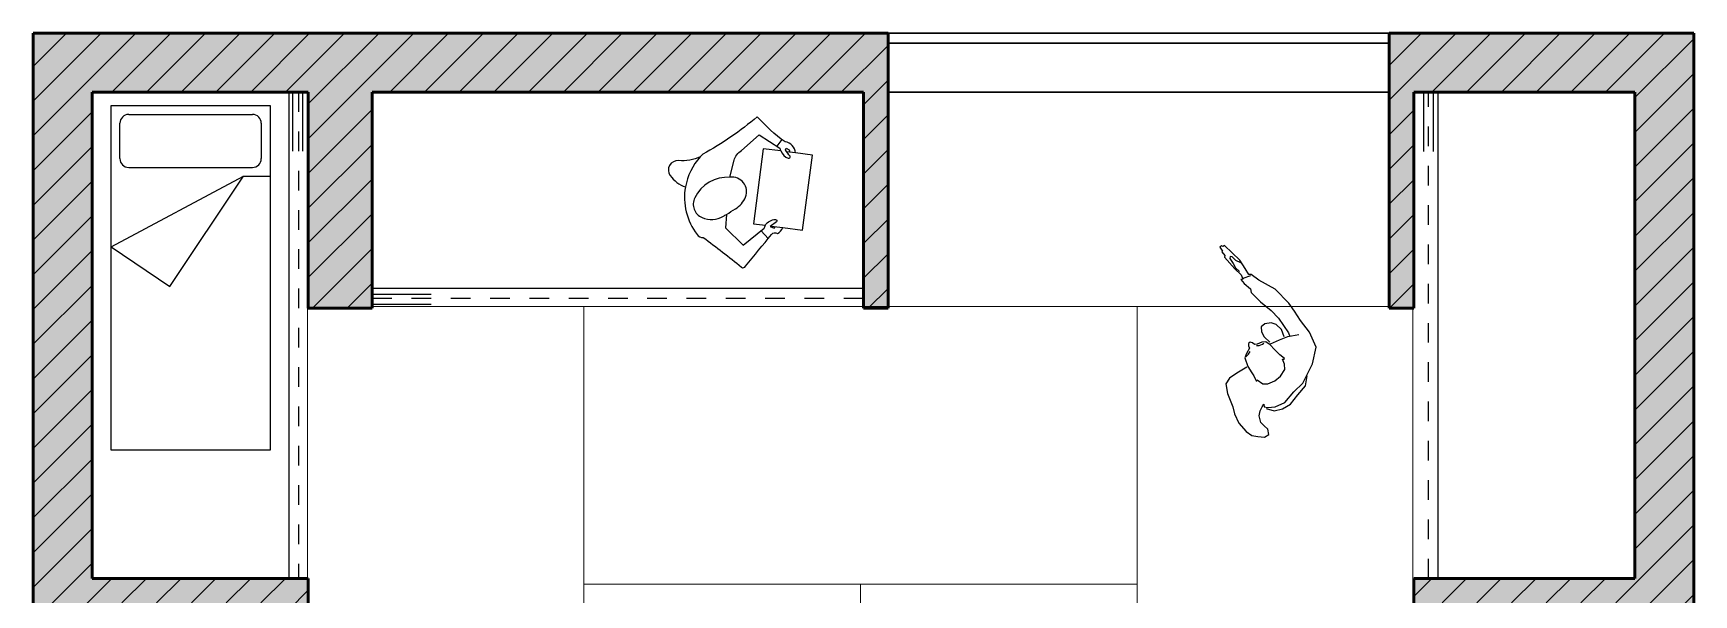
# Model space of a CAD drawing. Header units: inches. Extents: x 12.49 to 20.94, y 17.47 to 25.92.
# Drawn here: x 12.49 to 20.94, y 23.06 to 25.92 of the extents above; entities that cross this region are included whole.
import ezdxf

# ---------------------------------------------------------------- set-up
doc = ezdxf.new("R2010")
doc.units = ezdxf.units.IN
doc.header["$MEASUREMENT"] = 0
doc.linetypes.add('ACAD_ISO02W100', pattern=[15, 12, -3])
doc.linetypes.add('DASHED2', pattern=[0.375, 0.25, -0.125])
for name, color, linetype in [('ARREDI_attrezzature', 7, 'Continuous'), ('Particularity', 7, 'Continuous'), ('Structure', 7, 'Continuous'), ('Windows', 7, 'Continuous')]:
    doc.layers.add(name, color=color, linetype=linetype)
doc.linetypes.add('ZIGZAG', pattern='A,0.0001,-0.2,[131,ltypeshp.shx,S=0.2,R=0,X=-0.2,Y=0],-0.4,[131,ltypeshp.shx,S=0.2,R=180,X=0.2,Y=0],-0.2', length=0.8001)

msp = doc.modelspace()

# ---------------------------------------------------------------- hatches: boundary and pattern name
at = {"layer": 'Particularity', "lineweight": 20, "ltscale": 3}
h = msp.add_hatch(dxfattribs=at)
h.set_pattern_fill('ANSI31')
h.paths.add_polyline_path([(16.8415, 25.9191), (12.4915, 25.9191), (12.4915, 19.8191), (12.7915, 19.8191), (12.7915, 20.2691), (13.0415, 20.2691), (13.0415, 20.3941), (12.7915, 20.3941), (12.7915, 23.0191), (13.7915, 23.0191), (13.7915, 19.8191), (13.8915, 19.8191), (13.8915, 23.1441), (12.7915, 23.1441), (12.7915, 25.6191), (13.8915, 25.6191), (13.8915, 24.5191), (14.2165, 24.5191), (14.2165, 25.6191), (16.7165, 25.6191), (16.7165, 24.5191), (16.8415, 24.5191), (16.8415, 25.6191)])
h.paths.add_polyline_path([(14.0415, 18.8691), (13.8915, 18.8691), (13.8915, 19.0191), (13.7915, 19.0191), (13.7915, 17.7691), (12.7915, 17.7691), (12.7915, 19.0191), (12.4915, 19.0191), (12.4915, 17.4691), (14.0415, 17.4691)])
h = msp.add_hatch(dxfattribs=at)
h.set_pattern_fill('ANSI31')
h.paths.add_polyline_path([(12.7915, 20.2691), (12.7915, 19.8191), (12.4915, 19.8191), (12.4915, 25.9191), (16.8415, 25.9191), (16.8415, 25.6191), (16.8415, 24.5191), (16.7165, 24.5191), (16.7165, 25.6191), (14.2165, 25.6191), (14.2165, 24.5191), (13.8915, 24.5191), (13.8915, 25.6191), (12.7915, 25.6191), (12.7915, 23.1441), (13.8915, 23.1441), (13.8915, 19.8191), (13.7915, 19.8191), (13.7915, 23.0191), (12.7915, 23.0191), (12.7915, 20.3941), (13.0415, 20.3941), (13.0415, 20.2691)])
h.paths.add_polyline_path([(19.3915, 25.6191), (19.3915, 25.9191), (20.9415, 25.9191), (20.9415, 21.7191), (20.6415, 21.7191), (20.6415, 23.0191), (19.5165, 23.0191), (19.5165, 23.1441), (20.6415, 23.1441), (20.6415, 25.6191), (19.5165, 25.6191), (19.5165, 24.5191), (19.3915, 24.5191)])
h.paths.add_polyline_path([(16.5915, 17.4691), (20.9415, 17.4691), (20.9415, 20.4191), (20.6415, 20.4191), (19.5165, 20.4191), (19.5165, 20.2691), (20.6415, 20.2691), (20.6415, 17.7691), (19.5165, 17.7691), (19.5165, 18.8691), (19.2165, 18.8691), (19.2165, 17.7691), (16.7165, 17.7691), (16.7165, 18.8691), (16.5915, 18.8691)])
h.paths.add_polyline_path([(12.4915, 17.4691), (14.0415, 17.4691), (14.0415, 18.8691), (13.8915, 18.8691), (13.8915, 19.0191), (13.7915, 19.0191), (13.7915, 17.7691), (12.7915, 17.7691), (12.7915, 19.0191), (12.4915, 19.0191)])
h.paths.add_polyline_path([(13.0415, 20.2691), (13.0415, 20.2747), (12.7915, 20.2691)])
h = msp.add_hatch(color=253, dxfattribs=at)
h.dxf.hatch_style = 1
h.paths.add_polyline_path([(12.7915, 23.0191), (13.7915, 23.0191), (13.7915, 19.8191), (13.8915, 19.8191), (13.8915, 23.1441), (12.7915, 23.1441), (12.7915, 25.6191), (13.8915, 25.6191), (13.8915, 24.5191), (14.2165, 24.5191), (14.2165, 25.6191), (16.7165, 25.6191), (16.7165, 24.5191), (16.8415, 24.5191), (16.8415, 25.6191), (16.8415, 25.9191), (12.4915, 25.9191), (12.4915, 19.8191), (12.7915, 19.8191), (12.7915, 20.2691), (13.0415, 20.2691), (13.0415, 20.3941), (12.7915, 20.3941)])
h = msp.add_hatch(dxfattribs=at)
h.set_pattern_fill('ANSI32')
h.paths.add_polyline_path([(19.3915, 25.6191), (19.3915, 25.9191), (20.9415, 25.9191), (20.9415, 21.7191), (20.6415, 21.7191), (20.6415, 23.0191), (19.5165, 23.0191), (19.5165, 23.1441), (20.6415, 23.1441), (20.6415, 25.6191), (19.5165, 25.6191), (19.5165, 24.5191), (19.3915, 24.5191)])
h = msp.add_hatch(color=253, dxfattribs=at)
h.dxf.hatch_style = 1
h.paths.add_polyline_path([(20.6415, 23.0191), (20.6415, 21.7191), (20.9415, 21.7191), (20.9415, 25.9191), (19.3915, 25.9191), (19.3915, 25.6191), (19.3915, 24.5191), (19.5165, 24.5191), (19.5165, 25.6191), (20.6415, 25.6191), (20.6415, 23.1441), (19.5165, 23.1441), (19.5165, 23.0191)])

# ---------------------------------------------------------------- linework, layer by layer
at = {"color": 7}
msp.add_line((18.6487, 24.6721), (18.6872, 24.6863), dxfattribs=at)
for points in [[(16.3713, 25.3099, 0.343524), (16.3174, 25.3663, -0.05975), (16.1762, 25.494, -0.050185), (15.8984, 25.3028, 0.014745), (15.8858, 25.2897, 0.237736)], [(16.0371, 25.1857), (16.0585, 25.2722, -0.198792), (16.095, 25.3218), (16.1854, 25.4011), (16.2908, 25.3344, 0.055302), (16.2955, 25.3196, 0.677488)], [(15.8858, 25.2897, -0.128718), (15.7758, 25.2706, 0.643745), (15.7328, 25.194, 0.152619), (15.8105, 25.1367, -21.223973)], [(15.8858, 25.2897, 0.140924), (15.8105, 25.1367, 0.237736)], [(16.2955, 25.3196, 0.197105), (16.3338, 25.2827, 0.677488), (16.3429, 25.2924, 0.000493), (16.3188, 25.3262, -0.12949)], [(16.0378, 25.1856, 0.302908), (15.8577, 25.0814, 0.428858), (15.8948, 24.9803, 0.240919), (16.0035, 24.9874, 0.001826), (16.0195, 24.9969, 0.148113)], [(16.1166, 25.0854, 0.570808), (16.0378, 25.1856, 0.302908)], [(15.8105, 25.1367, 0.211244), (15.8696, 24.8944, 0.237736), (15.9012, 24.8791, -0.013522), (16.0956, 24.7284, 0.519186), (16.1165, 24.7342, 0.006355), (16.2482, 24.8952, -0.389559), (16.2782, 24.8999, 0.191247), (16.306, 24.9301, 0.669733)], [(16.0195, 24.9969, 0.005208), (16.0645, 25.0249, 0.148113), (16.1166, 25.0854, 0.111126)], [(16.0195, 24.9969), (16.0148, 24.929), (16.1047, 24.8405), (16.2114, 24.9264, -0.069632), (16.2175, 24.9415, -0.677962)], [(16.2175, 24.9415, -0.270208), (16.2687, 24.9709, -0.677962), (16.2733, 24.9594), (16.2416, 24.9346), (16.2621, 24.926), (16.2682, 24.9349)]]:
    msp.add_lwpolyline(points, format="xyb", dxfattribs=at)
for points in [[(16.3017, 25.3777), (16.2747, 25.3446)], [(16.2955, 25.3196), (16.2056, 25.3312), (16.1564, 24.9493), (16.2175, 24.9415)], [(16.306, 24.9301), (16.4053, 24.9172), (16.4562, 25.2989)], [(16.3188, 25.3262), (16.3223, 25.3341), (16.3377, 25.3258), (16.3418, 25.3137)], [(16.3713, 25.3099), (16.3263, 25.3157)], [(16.4562, 25.2989), (16.3713, 25.3099)], [(16.2456, 24.9378), (16.306, 24.9301)], [(16.1957, 24.9137), (16.2313, 24.8741)], [(18.6666, 24.219), (18.6161, 24.1895), (18.5793, 24.1628), (18.5601, 24.134), (18.5686, 24.0849), (18.5959, 24.0168), (18.6051, 23.9822), (18.627, 23.9337), (18.6632, 23.8924), (18.693, 23.872), (18.7236, 23.866), (18.7578, 23.8628), (18.7785, 23.877), (18.7739, 23.9032), (18.756, 23.9211), (18.7391, 23.9377), (18.7299, 23.9723), (18.7342, 23.9974), (18.7444, 24.0174), (18.7539, 24.0307), (18.7557, 24.0182), (18.7742, 24.0148), (18.8114, 24.018), (18.8609, 24.0387), (18.9055, 24.0934), (18.9523, 24.1378), (19.0011, 24.2356), (19.0195, 24.3215), (18.9854, 24.3982), (18.9401, 24.4563), (18.9104, 24.5046), (18.8808, 24.5451), (18.8114, 24.6162), (18.7278, 24.6623), (18.689, 24.6917), (18.6777, 24.6908), (18.658, 24.7212), (18.6321, 24.7645), (18.553, 24.838), (18.5468, 24.8332), (18.5383, 24.8364), (18.5297, 24.8297), (18.5429, 24.8102), (18.5402, 24.8061), (18.5546, 24.7875), (18.5535, 24.7788), (18.6054, 24.7199), (18.6386, 24.6901), (18.6443, 24.6726), (18.6491, 24.6665), (18.6366, 24.6647), (18.6532, 24.6459), (18.6854, 24.6173), (18.6889, 24.6001), (18.7365, 24.5518), (18.7913, 24.5071), (18.8278, 24.468), (18.879, 24.3947), (18.8866, 24.3748)], [(18.6371, 24.7505), (18.6106, 24.7616), (18.5929, 24.7817), (18.582, 24.783), (18.5806, 24.772), (18.5977, 24.7476), (18.6094, 24.725), (18.6295, 24.7068)], [(18.8575, 24.3739), (18.843, 24.4103), (18.8171, 24.4358), (18.7903, 24.4447), (18.7584, 24.4397), (18.7409, 24.4241), (18.7411, 24.3984), (18.756, 24.3742), (18.785, 24.3472)], [(18.7161, 24.3297), (18.7306, 24.329), (18.747, 24.3359), (18.7544, 24.3417)], [(18.7883, 24.3378), (18.8333, 24.359), (18.8766, 24.3749), (18.9131, 24.3815), (18.9315, 24.3859)], [(18.6614, 24.2724), (18.6753, 24.2852), (18.6838, 24.2997)], [(18.7656, 24.0081), (18.8056, 23.9975), (18.848, 24.0068), (18.8889, 24.0307), (18.9271, 24.0784), (18.9651, 24.124), (18.9748, 24.1752)]]:
    msp.add_lwpolyline(points, dxfattribs=at)
msp.add_lwpolyline([(18.676, 24.3398), (18.676, 24.3272), (18.6813, 24.3154), (18.6652, 24.2895), (18.6568, 24.2671), (18.6715, 24.2228), (18.6931, 24.19), (18.7025, 24.1755), (18.7139, 24.1506), (18.7183, 24.1501), (18.7201, 24.1554), (18.7478, 24.1353), (18.7744, 24.1342), (18.8098, 24.1499), (18.8385, 24.1743), (18.8604, 24.2072), (18.8593, 24.2342), (18.849, 24.26), (18.8569, 24.2601), (18.8584, 24.2633), (18.8351, 24.2829), (18.8083, 24.3097), (18.7856, 24.3337), (18.764, 24.3487), (18.7436, 24.3467), (18.72, 24.3362), (18.7057, 24.3348), (18.6967, 24.3437), (18.6838, 24.3469)], close=True, dxfattribs=at)
at = {"layer": 'ARREDI_attrezzature', "color": 7}
for p, q in [((12.8875, 25.5506), (13.6971, 25.5506)), ((12.8875, 23.7965), (12.8875, 25.5506)), ((13.6971, 25.5506), (13.6971, 23.7965)), ((12.9325, 25.2807), (12.9325, 25.4606)), ((12.9775, 25.5056), (13.6071, 25.5056)), ((13.6521, 25.4606), (13.6521, 25.2807)), ((12.8875, 24.831), (13.5622, 25.1908)), ((12.9775, 25.2357), (13.6071, 25.2357)), ((13.1863, 24.6305), (13.5622, 25.1908)), ((13.5622, 25.1908), (13.6971, 25.1908)), ((12.8875, 24.831), (13.1863, 24.6305)), ((13.6971, 23.7965), (12.8875, 23.7965))]:
    msp.add_line(p, q, dxfattribs=at)
for centre, start, end in [((12.9775, 25.4606), 90, 180), ((13.6071, 25.4606), 0, 90), ((12.9775, 25.2807), 180, 270), ((13.6071, 25.2807), 270, 0)]:
    msp.add_arc(centre, 0.045, start, end, dxfattribs=at)
at = {"layer": 'Particularity', "color": 7, "lineweight": 25}
for p, q in [((13.7915, 25.6191), (13.7915, 23.1441)), ((19.6415, 23.1441), (19.6415, 25.6191)), ((16.7165, 24.6191), (14.2165, 24.6191))]:
    msp.add_line(p, q, dxfattribs=at)
at = {"layer": 'Particularity', "color": 7, "linetype": 'ZIGZAG', "lineweight": 25, "ltscale": 0.1}
for p, q in [((13.8115, 25.6189), (13.8115, 25.3188)), ((13.8615, 25.6189), (13.8615, 25.3188)), ((19.566, 25.6168), (19.566, 25.3166)), ((19.616, 25.6168), (19.616, 25.3166)), ((14.5167, 24.5891), (14.2165, 24.5891)), ((14.5167, 24.5391), (14.2165, 24.5391))]:
    msp.add_line(p, q, dxfattribs=at)
at = {"layer": 'Particularity', "color": 7, "linetype": 'DASHED2', "lineweight": 25, "ltscale": 0.2}
for p, q in [((13.8415, 25.6191), (13.8415, 23.1441)), ((19.5915, 23.1441), (19.5915, 25.6191)), ((16.7165, 24.5691), (14.2165, 24.5691))]:
    msp.add_line(p, q, dxfattribs=at)
at = {"layer": 'Structure', "color": 7, "linetype": 'ByBlock', "lineweight": 50}
for p, q in [((12.4915, 25.9191), (12.4915, 19.8191)), ((16.8415, 25.9191), (12.4915, 25.9191)), ((13.7915, 25.9191), (13.7915, 25.9191)), ((13.8915, 25.9191), (13.8915, 25.9191)), ((16.8415, 25.6191), (16.8415, 25.9191)), ((20.9415, 25.9191), (19.3915, 25.9191)), ((19.3915, 25.6191), (19.3915, 25.9191)), ((19.5165, 25.9191), (19.5165, 25.9191)), ((20.9415, 21.7191), (20.9415, 25.9191)), ((12.7915, 25.6191), (12.7915, 23.1441)), ((13.8915, 25.6191), (12.7915, 25.6191)), ((13.8915, 24.5191), (13.8915, 25.6191)), ((14.2165, 24.5191), (14.2165, 25.6191)), ((16.7165, 25.6191), (14.2165, 25.6191)), ((16.7165, 24.5191), (16.7165, 25.6191)), ((16.8415, 24.5191), (16.8415, 25.6191)), ((19.3915, 24.5191), (19.3915, 25.6191)), ((20.6415, 25.6191), (19.5165, 25.6191)), ((19.5165, 24.5191), (19.5165, 25.6191)), ((20.6415, 23.1441), (20.6415, 25.6191)), ((14.2165, 24.5191), (13.8915, 24.5191)), ((16.7165, 24.5191), (16.8415, 24.5191)), ((19.5165, 24.5191), (19.3915, 24.5191)), ((20.9415, 24.5191), (20.9415, 24.5191)), ((12.7915, 23.1441), (12.7915, 23.1441)), ((12.7915, 23.1441), (13.8915, 23.1441)), ((13.8915, 19.8191), (13.8915, 23.1441)), ((19.5165, 23.1441), (20.6415, 23.1441)), ((19.5165, 23.0191), (19.5165, 23.1441))]:
    msp.add_line(p, q, dxfattribs=at)
at = {"layer": 'Structure', "lineweight": 15}
for p, q in [((13.8865, 24.5276), (13.8865, 19.0776)), ((14.2115, 24.5276), (19.3865, 24.5276))]:
    msp.add_line(p, q, dxfattribs=at)
at = {"layer": 'Structure', "color": 7, "lineweight": 15}
for p, q in [((15.294, 18.8776), (15.294, 24.5276)), ((18.109, 18.8776), (18.109, 24.5276)), ((19.5115, 24.5276), (19.5115, 18.8776)), ((18.109, 23.1151), (15.294, 23.1151)), ((16.7036, 22.2191), (16.7015, 23.1151))]:
    msp.add_line(p, q, dxfattribs=at)
at = {"layer": 'Windows', "color": 7, "linetype": 'ACAD_ISO02W100', "lineweight": 30, "ltscale": 3}
for p, q in [((16.8415, 25.9191), (19.3915, 25.9191)), ((16.8415, 25.8691), (19.3915, 25.8691)), ((16.8415, 25.6191), (19.3915, 25.6191))]:
    msp.add_line(p, q, dxfattribs=at)

doc.saveas('drawing.dxf')
